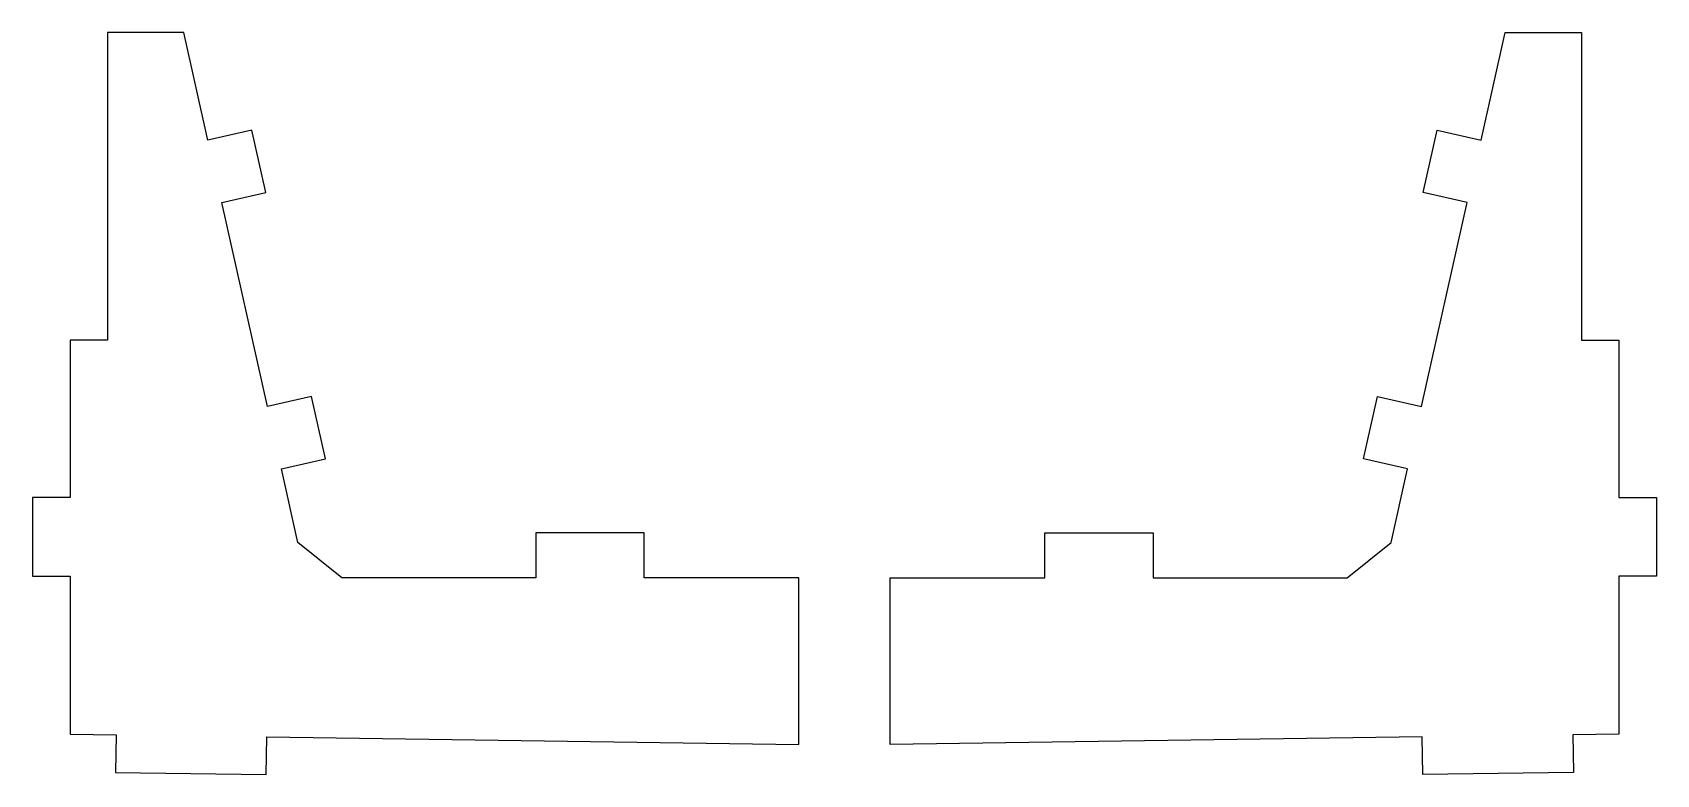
# Model space of a CAD drawing. Extents: x 1225.2 to 1316.9, y 310.4 to 352.3.
import ezdxf

# ---------------------------------------------------------------- set-up
doc = ezdxf.new("R2010")
doc.units = 0
doc.layers.get('0').update_dxf_attribs({"linetype": 'CONTINUOUS'})

msp = doc.modelspace()

# ---------------------------------------------------------------- linework, layer by layer
at = {"color": 3}
for p, q in [((1229.445332, 352.305845), (1229.444832, 334.933645)), ((1233.762732, 352.306145), (1229.445332, 352.305845)), ((1235.121132, 346.228245), (1233.762732, 352.306145)), ((1307.007132, 346.228245), (1308.365532, 352.306145)), ((1308.365532, 352.306145), (1312.682932, 352.305845)), ((1312.682932, 352.305845), (1312.683432, 334.933645)), ((1237.609932, 346.784645), (1235.121132, 346.228245)), ((1238.396932, 343.263845), (1237.609932, 346.784645)), ((1303.731332, 343.263845), (1304.518332, 346.784645)), ((1304.518332, 346.784645), (1307.007132, 346.228245)), ((1235.908132, 342.707445), (1238.396932, 343.263845)), ((1306.220132, 342.707445), (1303.731332, 343.263845)), ((1238.481032, 331.196245), (1235.908132, 342.707445)), ((1303.647232, 331.196245), (1306.220132, 342.707445)), ((1229.444832, 334.933645), (1227.342732, 334.933145)), ((1227.342732, 334.933145), (1227.342932, 326.050745)), ((1312.683432, 334.933645), (1314.785532, 334.933145)), ((1314.785532, 334.933145), (1314.785332, 326.050745)), ((1240.970032, 331.752545), (1238.481032, 331.196245)), ((1241.757132, 328.231345), (1240.970032, 331.752545)), ((1300.371132, 328.231345), (1301.158232, 331.752545)), ((1301.158232, 331.752545), (1303.647232, 331.196245)), ((1239.268132, 327.674845), (1241.757132, 328.231345)), ((1240.200732, 323.502345), (1239.268132, 327.674845)), ((1302.860132, 327.674845), (1300.371132, 328.231345)), ((1301.927532, 323.502345), (1302.860132, 327.674845)), ((1227.342932, 326.050745), (1225.217932, 326.050645)), ((1225.217932, 326.050645), (1225.218032, 321.609345)), ((1314.785332, 326.050745), (1316.910332, 326.050645)), ((1316.910332, 326.050645), (1316.910232, 321.609345)), ((1259.756332, 324.065245), (1253.636032, 324.065245)), ((1253.636032, 324.065245), (1253.636232, 321.515045)), ((1259.756532, 321.515045), (1259.756332, 324.065245)), ((1282.371732, 321.515045), (1282.371932, 324.065245)), ((1282.371932, 324.065245), (1288.492232, 324.065245)), ((1288.492232, 324.065245), (1288.492032, 321.515045)), ((1242.691332, 321.513845), (1240.200732, 323.502345)), ((1299.436932, 321.513845), (1301.927532, 323.502345)), ((1225.218032, 321.609345), (1227.343132, 321.609445)), ((1227.343132, 321.609445), (1227.343332, 312.696145)), ((1253.636232, 321.515045), (1242.691332, 321.513845)), ((1268.490632, 321.515045), (1259.756532, 321.515045)), ((1268.491532, 312.103645), (1268.490632, 321.515045)), ((1273.636732, 312.103645), (1273.637632, 321.515045)), ((1273.637632, 321.515045), (1282.371732, 321.515045)), ((1288.492032, 321.515045), (1299.436932, 321.513845)), ((1314.785132, 321.609445), (1314.784932, 312.696145)), ((1316.910232, 321.609345), (1314.785132, 321.609445)), ((1227.343332, 312.696145), (1229.942432, 312.658645)), ((1314.784932, 312.696145), (1312.185832, 312.658645)), ((1229.942432, 312.658645), (1229.911632, 310.533545)), ((1238.411432, 310.411145), (1238.442132, 312.536245)), ((1238.442132, 312.536245), (1268.491532, 312.103645)), ((1303.686132, 312.536245), (1273.636732, 312.103645)), ((1303.716832, 310.411145), (1303.686132, 312.536245)), ((1312.185832, 312.658645), (1312.216632, 310.533545)), ((1229.911632, 310.533545), (1238.411432, 310.411145)), ((1312.216632, 310.533545), (1303.716832, 310.411145))]:
    msp.add_line(p, q, dxfattribs=at)

doc.saveas('drawing.dxf')
